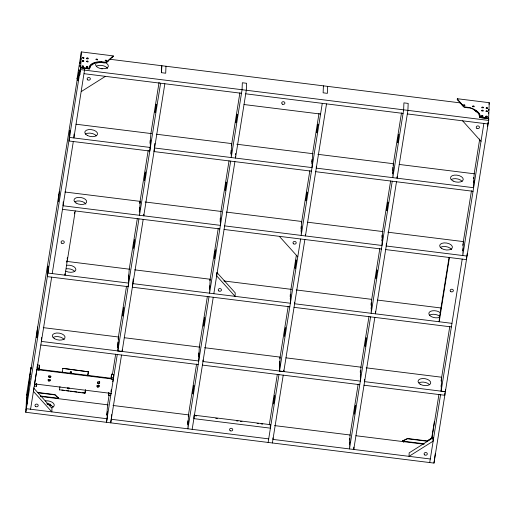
<?xml version="1.0" encoding="UTF-8"?>
<svg xmlns="http://www.w3.org/2000/svg" width="515" height="515" viewBox="0 0 515 515"><rect width="100%" height="100%" fill="white"/><g stroke="black" fill="none" stroke-linecap="round" stroke-linejoin="round"><path stroke-width="0.77" d="M109.837 59.837L109.927 59.27L460.346 102.891L464.015 107.152L470.613 108.021A16.898 9.109 9.1 0 1 479.723 117.555L488.761 118.682L488.69 120.426L433.978 463.088L25.75 412.27L27.031 402.942A16.898 0.908 -82.9 0 1 28.634 386.649L30.185 374.07L77.147 79.934L78.19 80.591L77.147 79.934M26.387 406.959L26.323 408.698L107.114 418.759L106.547 422.326M30.894 367.968L31.434 367.749L30.894 367.968L30.243 374.798M33.507 389.289L33.424 391.381L51.835 411.878L51.976 408.389L33.559 387.898M34.602 383.315L34.531 384.454L36.655 384.724L36.694 383.791M37.138 330.514L36.861 337.48L37.428 333.913M37.415 333.99L37.711 326.941M34.28 386.025L36.404 386.295L36.507 383.688M37.202 366.229L37.125 368.18L39.256 368.444L38.966 370.227M39.037 369.088L39.005 370.015L36.874 369.751M39.256 368.444L39.385 365.193L37.26 364.929M41.554 337.537L41.4 341.413L198.739 360.996L199.286 347.136L207.371 296.492M58.794 194.876L58.517 201.848L59.367 191.31M54.796 394.587L58.581 398.262L54.796 394.587L37.428 392.43M63.216 201.899L63.055 205.775L220.394 225.358L220.954 211.42L229.04 160.809M58.523 398.423L58.594 397.973M85.471 390.048L84.969 393.222L59.463 389.765M65.045 273.787L64.987 275.177L75.248 210.931M88.387 371.804L62.882 368.354L88.387 371.804L87.75 375.77M73.915 137.183L74.044 134.08M78.235 80.102L77.701 80.037L77.05 78.686L81.325 51.912L113.216 55.884L105.8 62.721L113.133 56.618L113.216 55.884M25.75 412.27L80.533 67.864L89.571 68.991A16.898 9.109 9.1 0 1 96.614 62.36L97.271 62.405L97.181 62.978L99.955 62.302L104.551 62.985L104.642 62.412L105.955 62.579M81.325 51.912L80.707 67.304L79.323 75.448A16.898 0.908 -82.9 0 0 78.389 75.016L77.508 80.507M84.969 393.222L85.484 389.771M113.145 56.328L111.787 57.287M107.114 418.759L107.397 411.788L106.824 415.36M110.725 395.546L108.601 395.282L108.704 392.681M108.601 395.282L108.89 392.778M113.326 379.265L111.201 379.001L111.24 378.074M111.452 377.431L111.581 374.18L113.706 374.444L113.577 377.695L111.452 377.431L111.201 379.001M111.015 393.042L110.976 393.975L108.852 393.711M121.534 355.028L110.706 422.847L111.427 417.736M111.491 416.191L111.555 414.639M117.684 346.762L117.871 342.121M143.189 219.39L122.094 351.533L117.851 350.927L118.502 337.003L43.254 327.637M122.094 351.533L122.152 349.988M128.486 277.385L128.576 275.062M128.769 283.121L47.979 273.059L48.255 266.094L47.689 269.66L47.406 276.632L128.203 286.688L129.053 276.149L128.48 279.722M289.791 306.805L132.361 287.209L133.211 279.001M139.501 207.255L139.314 211.903L139.88 208.33M64.909 191.998L140.164 201.365L139.507 215.289L160.596 83.224M143.827 214.272L143.762 215.817L164.851 83.752M150.11 142.526L150.206 140.202M150.432 147.483L69.634 137.428L69.911 130.456L69.345 134.029L69.062 140.994L149.859 151.049L150.708 140.518L150.142 144.084M311.453 171.167L154.024 151.571L154.867 143.37M161.729 65.714L161.446 72.686L165.701 73.214L165.978 66.248M161.536 72.699L161.819 65.727M187.711 423.092L187.808 420.768M193.898 417.942L194.013 415.154L270.555 424.682L270.414 428.165L193.872 418.637M198.545 355.273L198.636 352.949M203.052 359.979L202.994 361.524L360.333 381.113L360.88 367.253L368.965 316.609M209.341 288.233L209.431 285.909M216.783 273.072L216.667 275.86L235.085 296.357L235.22 292.868L216.809 272.377M220.169 220.414L220.259 218.09M230.965 153.367L231.093 150.271M235.542 156.521L235.477 158.073L246.305 90.254L246.588 83.282L242.333 82.754L242.056 89.719L231.222 157.538L231.782 143.601L156.296 134.209M235.6 154.97L235.664 153.425M273.021 437.853L272.956 439.404L430.295 458.987M279.4 363.783L279.491 361.459M304.874 239.514L283.771 371.663L279.536 371.051L280.096 357.114L204.558 347.715M283.771 371.663L283.836 370.111M290.196 296.737L290.293 294.419M294.677 302.215L294.612 303.766L451.951 323.349M301.024 228.918L301.12 226.6M305.504 234.396L305.447 235.947L326.529 103.876M311.826 161.877L311.916 159.553M316.332 166.577L316.274 168.128L473.613 187.711L474.173 173.774L479.729 138.966M323.407 85.844L323.13 92.809L327.379 93.344L327.662 86.372M349.428 440.113L349.492 438.561M353.844 447.136L353.754 449.46L374.843 317.395M360.255 372.294L360.32 370.742M364.678 379.317L364.581 381.641L445.378 391.696M371.058 305.247L371.148 302.923M375.506 311.498L375.409 313.822L396.498 181.756M381.885 237.428L381.976 235.104M386.334 243.679L386.237 246.003L467.034 256.064L467.131 253.741M392.681 170.388L392.803 167.291M397.129 176.639L397.065 178.184L407.899 110.365L408.176 103.399L403.921 102.871L403.644 109.837L392.816 177.656L393.376 163.719L317.884 154.32M403.766 442.314L402.736 440.814L407.442 438.484L427.128 440.937L431.686 438.104L427.122 441.226L407.429 438.78L402.724 441.104L402.653 441.548L402.736 440.814M433.289 437.653L433.147 441.143L409.032 456.342L409.174 452.859L433.289 437.653L432.915 439.984M434.319 421.83L431.673 438.394M433.978 463.088L435.259 453.76M445.469 389.379L445.366 391.773L441.123 391.168L441.683 377.231L366.197 367.832M444.902 392.945L444.806 395.269L364.015 385.207M463.004 106.103L457.275 99.459L457.359 98.726L489.25 102.691L488.632 118.083L488.027 118.463L480.057 117.472A14.285 7.699 9.1 0 0 473.703 109.611M466.59 256.534L466.468 259.631L385.671 249.575M473.536 178.892L473.6 177.347M27.005 401.964L27.044 401.533M488.478 118.167L488.478 117.806M29.741 380.109L30.102 376.317M80.598 66.139L80.591 66.602M26.323 406.625C26.143 408.743 26.561 404.578 26.387 406.696M29.703 379.085C29.529 381.197 29.947 377.038 29.773 379.156M79.484 70.748L79.58 70.104M488.587 113.1C488.407 115.218 488.825 111.06 488.651 113.178M27.102 397.722C27.443 395.771 26.832 399.743 27.173 397.792M26.889 403.058C27.231 401.108 26.619 405.08 26.954 403.129M77.739 78.254C78.08 76.304 77.469 80.276 77.804 78.325M78.975 70.504C79.316 68.559 78.705 72.531 79.04 70.581M79.877 71.225C80.211 69.28 79.6 73.246 79.941 71.302M30.906 367.678L26.632 394.451L26.014 409.837L26.613 409.457M29.213 383.72L29.67 380.868M77.701 80.037L78.274 76.465A14.285 0.766 -82.9 0 1 78.492 75.222M84.692 68.965L84.788 68.392L73.89 137.956M36.726 370.407L34.576 383.894L111.028 393.409M30.572 409.225L51.661 277.16M52.227 273.594L73.317 141.522M38.889 368.296L39.385 365.193M36.404 386.295L36.687 384.505M89.211 68.36L80.707 67.304L81.164 67.813L89.14 68.81L89.211 68.36A14.285 7.699 9.1 0 1 101.622 61.742L105.878 62.276M66.647 262.18L66.899 260.59M67.156 259.006L67.407 257.416M74.372 213.789L74.624 212.206M96.569 62.502A14.285 7.699 9.1 0 1 101.552 62.193L101.622 61.742M53.097 407.14A6.438 3.47 9.1 0 0 50.991 405.511L49.904 405.073L49.607 404.346A6.438 3.47 9.1 0 0 46.871 403.831M59.45 390.048L59.972 386.591M62.238 372.596L62.882 368.354M87.762 375.493L88.4 371.527M110.963 378.062L111.581 374.18M109.096 395.32L107.584 404.809L106.85 414.633M112.379 374.759L115.663 354.198M118.193 338.381L126.523 286.186M137.325 218.56L129.239 269.171L128.505 278.995M139.848 202.743L148.178 150.547M159.084 82.278L150.895 133.533L150.161 143.357M118.16 339.14L118.502 337.003M139.816 203.509L140.164 201.365M117.678 346.814L118.135 343.956M139.333 211.176L139.79 208.324M117.652 347.541L118.225 343.969M110.983 391.516L111.234 389.964M111.266 391.497L111.51 389.945M112.824 381.724L113.075 380.134M106.451 422.313L117.285 354.494M117.851 350.927L138.941 218.862M188.245 416.307L196.588 364.034M209.901 280.669L218.238 228.441M231.435 145.784L239.9 92.797M187.737 424.701L188.187 421.843M198.558 356.901L199.022 354.03M209.393 289.063L209.85 286.211M220.105 221.959L220.678 218.392M230.932 154.139L231.505 150.573M209 296.749L187.911 428.815L188.471 414.878L112.978 405.479M230.656 161.111L209.566 293.177L210.126 279.239L134.634 269.841M192.166 429.343L213.249 297.277M213.822 293.705L234.904 161.639M269.268 424.933L277.347 374.321M279.864 358.543L288.207 306.309M296.35 255.292L290.924 289.301L290.363 303.232L133.024 283.649M301.526 222.905L309.863 170.677M319.004 113.442L312.579 153.663L312.019 167.6L154.68 148.011M279.355 366.938L279.812 364.086M290.19 299.125L290.64 296.267M301.018 231.306L301.475 228.448M311.845 163.487L312.302 160.629M270.188 426.974L270.555 424.682M268.135 442.443L278.963 374.624M279.536 371.051L300.625 238.986M322.281 103.348L301.191 235.419L301.751 221.482L226.214 212.077M272.39 442.971L283.218 375.152M349.994 435.407L358.176 384.151M371.618 299.994L379.832 248.558M390.627 180.926L382.548 231.538L381.988 245.475L224.649 225.885M393.145 165.148L401.488 112.914M349.44 444.104L349.782 441.96M360.262 376.317L360.609 374.141M371.096 308.466L371.437 306.322M381.924 240.647L382.265 238.503M392.642 173.542L393.093 170.69M370.588 316.86L349.498 448.932L350.058 434.995L274.572 425.596M392.243 181.228L371.161 313.294L371.721 299.357L296.228 289.958M457.359 98.726L457.275 99.459L458.356 100.425M460.256 103.464L460.346 102.891M457.346 99.015L464.112 106.869L468.367 107.397L468.296 107.841L466.172 107.577M449.086 257.204L439.334 318.276L439.198 321.766L449.453 257.513M480.057 117.472L480.128 117.021A14.285 7.699 9.1 0 0 468.367 107.397M431.866 438.722L438.935 394.439M441.085 380.991L449.795 326.426M462.74 245.359L462.998 243.737M463.249 242.192L471.457 190.788M441.065 386.34L441.406 384.203M462.721 250.708L463.062 248.565M473.549 182.889L473.89 180.746M429.729 462.554L440.557 394.741M441.123 391.168L462.213 259.103M483.868 123.465L462.779 255.53L463.339 241.593L387.853 232.201M488.999 104.268L489.25 102.691M487.763 124.926L487.551 126.265A16.898 0.908 -82.9 0 0 487.583 124.759M487.975 123.594L488.194 122.255L488.123 123.993L407.326 113.937M488.535 120.111L488.761 118.682M106.431 62.676L108.697 60.783M81.293 91.554L105.408 76.355M101.198 68.675L105.472 68.617A6.438 3.47 9.1 0 0 104.912 62.495L104.642 62.412M101.552 62.193L105.092 62.63M480.128 117.021L488.632 118.083M80.462 69.609L488.69 120.426M84.145 73.703L241.484 93.292M245.739 93.82L403.071 113.409M77.05 78.686L77.578 78.75M77.038 78.975L77.572 79.04M244.026 104.532L320.568 114.06M76.033 124.218L151.526 133.61M236.829 144.232L313.12 153.728M399.209 164.446L474.463 173.812M315.701 171.695L473.04 191.284M145.114 201.983L221.444 211.485M307.59 222.21L383.083 231.602M62.489 209.341L219.828 228.93M224.077 229.458L381.415 249.041M66.3 261.337L129.87 269.248M223.916 280.958L291.458 289.366M377.553 300.084L440.924 307.97M294.046 307.333L451.385 326.922M124.257 337.718L199.788 347.123M285.934 357.841L361.427 367.24M40.833 344.979L198.172 364.569M202.421 365.096L359.76 384.679M39.269 369.332L111.736 378.351M36.855 369.615L113.306 379.13M61.858 390.067L64.246 390.364M66.641 390.66L69.029 390.956M70.626 391.155L73.021 391.452M74.611 391.651L77.005 391.954M78.602 392.147L80.99 392.449M82.587 392.642L84.975 392.945M38.207 392.816L54.783 394.883M40.55 396.022L58.581 398.262M402.724 441.104L423.89 443.737M40.666 396.479L108.214 404.887M195.108 415.702L196.698 415.901M215.766 418.277L217.356 418.476M236.43 420.845L238.014 421.045M240.402 421.341L241.992 421.54M257.088 423.42L258.678 423.62M261.06 423.916L262.65 424.109M355.897 435.722L424.115 444.213M47 403.837L50.547 404.275M47.638 404.372L50.47 404.726M49.904 405.073L51.242 405.241M27.681 402.769L27.153 402.698A14.285 0.766 -82.9 0 1 27.475 397.889M27.031 402.942L27.713 403.026M111.369 419.287L268.708 438.87M462.605 120.819L481.023 141.31M279.362 236.34L297.773 256.831M481.918 107.88A0.689 0.367 9.1 0 1 482.42 107.487A0.689 0.367 9.1 0 1 483.237 107.854M481.583 116.165A0.689 0.367 9.1 0 1 482.594 116.062A0.689 0.367 9.1 0 1 482.71 116.66M463.757 105.845A0.689 0.367 9.1 0 1 463.532 105.311A0.689 0.367 9.1 0 1 464.466 105.285A0.689 0.367 9.1 0 1 464.697 105.826M481.77 110.925A0.689 0.367 9.1 0 1 483.115 110.995M472.744 106.83A0.689 0.367 9.1 0 1 473.266 106.335A0.689 0.367 9.1 0 1 473.993 106.895M486.025 111.452A0.689 0.367 9.1 0 1 487.364 111.523M485.909 116.609A0.689 0.367 9.1 0 1 486.92 116.628A0.689 0.367 9.1 0 1 486.958 117.195M486.134 117.15A0.689 0.367 9.1 0 1 485.896 116.982M486.173 108.408A0.689 0.367 9.1 0 1 486.669 108.015A0.689 0.367 9.1 0 1 487.493 108.382M105.215 60.989A0.689 0.367 9.1 0 1 105.8 60.596A0.689 0.367 9.1 0 1 106.554 61.06M86.758 58.498A0.689 0.367 9.1 0 1 87.762 58.395A0.689 0.367 9.1 0 1 87.878 59M87.054 58.955A0.689 0.367 9.1 0 1 86.745 58.691M82.683 57.822A0.689 0.367 9.1 0 1 83.649 57.944A0.689 0.367 9.1 0 1 83.63 58.472M96.067 59.566A0.689 0.367 9.1 0 1 97.296 60.004M82.677 61.568A0.689 0.367 9.1 0 1 82.452 61.028A0.689 0.367 9.1 0 1 83.385 61.008A0.689 0.367 9.1 0 1 83.61 61.543M82.22 66.731A0.689 0.367 9.1 0 1 82.658 66.242A0.689 0.367 9.1 0 1 83.494 66.705M89.14 68.81A14.285 7.699 9.1 0 1 95.075 62.843M86.411 67.162A0.689 0.367 9.1 0 1 86.996 66.77A0.689 0.367 9.1 0 1 87.75 67.233M86.81 61.491A0.689 0.367 9.1 0 1 87.865 62.077M78.705 74.141A14.285 0.766 -82.9 0 1 79.567 74.443M79.606 72.596A14.285 0.766 -82.9 0 1 79.889 71.804M96.704 65.978A6.438 3.47 9.1 0 1 107.506 68.463M102.331 68.817A6.438 3.47 9.1 0 1 96.241 66.139A6.438 3.47 9.1 0 1 97.271 62.405M475.487 111.272A16.898 9.109 9.1 0 1 476.478 112.064M479.137 115.489A16.898 9.109 9.1 0 1 479.62 117.259M89.565 68.701A16.898 9.109 9.1 0 1 90.711 66.313M92.172 64.942A16.898 9.109 9.1 0 1 93.093 64.336M27.623 396.344A14.285 0.766 -82.9 0 1 28.55 388.349M28.628 387.776A14.285 0.766 -82.9 0 1 29.098 384.435M79.664 72.918A16.898 0.908 -82.9 0 1 80.031 74.714M66.866 265.257A6.438 3.47 9.1 0 1 75.872 269.783A6.438 3.47 9.1 0 1 65.823 271.18M439.289 317.42A6.438 3.47 9.1 0 1 430.308 315.94A6.438 3.47 9.1 0 1 431.158 311.111A6.438 3.47 9.1 0 1 440.138 312.586M66.293 268.83A6.438 3.47 9.1 0 1 74.752 271.508M429.452 315.219A6.438 3.47 9.1 0 1 439.572 316.159M69.107 388.053A0.689 0.579 2.3 0 1 67.742 388.033M69.049 388.04A0.689 0.579 2.3 0 1 68.675 388.786A0.689 0.579 2.3 0 1 67.78 388.458A0.689 0.579 2.3 0 1 68.154 387.711M99.685 382.452A1.075 0.901 2.3 0 1 98.346 383.044A1.075 0.901 2.3 0 1 97.625 381.918M98.964 381.325A1.075 0.901 2.3 0 1 99.215 381.422M99.601 381.769A1.075 0.901 2.3 0 1 99.698 381.988M99.15 385.89A1.075 0.901 2.3 0 1 97.805 386.623A1.075 0.901 2.3 0 1 97.097 385.394M98.5 384.924A1.075 0.901 2.3 0 1 98.738 385.046M99.08 385.42A1.075 0.901 2.3 0 1 99.15 385.651M50.296 379.806A1.075 0.901 2.3 0 1 48.951 380.54A1.075 0.901 2.3 0 1 48.243 379.317M50.863 376.233A1.075 0.901 2.3 0 1 49.524 376.974A1.075 0.901 2.3 0 1 48.809 375.744M53.386 337.248A6.438 3.47 9.1 0 1 64.195 339.733M419.094 382.774A6.438 3.47 9.1 0 1 429.182 384.351M75.042 201.61A6.438 3.47 9.1 0 1 85.851 204.101M440.75 247.136A6.438 3.47 9.1 0 1 451.552 249.621M85.406 134.061A6.438 3.47 9.1 0 1 96.408 135.87M451.114 179.587A6.438 3.47 9.1 0 1 462.116 181.396M45.211 400.895A6.438 3.47 9.1 0 1 53.27 403.123A6.438 3.47 9.1 0 1 51.925 407.532M203.58 325.48L203.612 326.156L204.687 317.652L203.58 325.48M365.167 345.591L365.199 346.273L366.281 337.763L365.167 345.591M26.477 401.9L26.651 400.644L26.477 401.9M26.6 398.758L26.78 397.509L26.6 398.758M27.173 395.192L27.346 393.936L27.173 395.192M28.409 387.435L28.589 386.186L28.409 387.435M80.031 66.499L80.205 65.251L80.031 66.499M80.153 63.358L80.334 62.109L80.153 63.358M80.385 68.263L80.565 67.014L80.385 68.263M80.598 62.933L80.778 61.678L80.598 62.933M80.726 59.791L80.9 58.543L80.726 59.791M122.692 315.399L122.718 316.088L123.8 307.584L122.692 315.399M133.52 247.586L133.552 248.269L134.627 239.765L133.52 247.586M144.348 179.767L144.38 180.45L145.462 171.946L144.348 179.767M155.176 111.948L155.208 112.631L156.29 104.127L155.176 111.948M192.752 393.293L192.777 393.975L193.859 385.471L192.752 393.293M214.407 257.655L214.44 258.337L215.515 249.833L214.407 257.655M225.235 189.835L225.267 190.518L226.349 182.014L225.235 189.835M236.063 122.016L236.095 122.699L237.177 114.195L236.063 122.016M273.542 403.348L273.574 404.03L274.656 395.526L273.542 403.348M284.377 335.523L284.402 336.211L285.484 327.707L284.377 335.523M295.204 267.71L295.23 268.392L296.312 259.888L295.204 267.71M306.032 199.891L306.058 200.573L307.14 192.069L306.032 199.891M316.86 132.072L316.892 132.761L317.967 124.25L316.86 132.072M354.339 413.403L354.372 414.092L355.453 405.582L354.339 413.403M375.995 277.772L376.027 278.454L377.109 269.95L375.995 277.772M386.823 209.953L386.855 210.635L387.937 202.131L386.823 209.953M397.657 142.134L397.683 142.816L398.765 134.312L397.657 142.134M488.651 110.57L488.832 109.322L488.651 110.57M482.156 107.622A0.689 0.367 9.1 0 0 483.302 107.596A0.689 0.367 9.1 0 0 482.491 107.036A0.689 0.367 9.1 0 0 482.156 107.622M481.815 116.094A0.689 0.367 9.1 0 0 482.961 116.075A0.689 0.367 9.1 0 0 482.149 115.515A0.689 0.367 9.1 0 0 481.815 116.094M482.034 110.764A0.689 0.367 9.1 0 0 483.179 110.738A0.689 0.367 9.1 0 0 482.362 110.178A0.689 0.367 9.1 0 0 482.034 110.764M463.693 105.324A0.689 0.367 9.1 0 0 464.839 105.298A0.689 0.367 9.1 0 0 464.021 104.738A0.689 0.367 9.1 0 0 463.693 105.324M486.07 116.628A0.689 0.367 9.1 0 0 487.216 116.602A0.689 0.367 9.1 0 0 486.398 116.042A0.689 0.367 9.1 0 0 486.07 116.628M472.918 106.476A0.689 0.367 9.1 0 0 474.064 106.451A0.689 0.367 9.1 0 0 473.253 105.89A0.689 0.367 9.1 0 0 472.918 106.476M486.282 111.291A0.689 0.367 9.1 0 0 487.428 111.266A0.689 0.367 9.1 0 0 486.617 110.712A0.689 0.367 9.1 0 0 486.282 111.291M486.411 108.15A0.689 0.367 9.1 0 0 487.557 108.124A0.689 0.367 9.1 0 0 486.739 107.571A0.689 0.367 9.1 0 0 486.411 108.15M82.735 57.905A0.689 0.367 9.1 0 0 83.881 57.88A0.689 0.367 9.1 0 0 83.063 57.32A0.689 0.367 9.1 0 0 82.735 57.905M86.99 58.433A0.689 0.367 9.1 0 0 88.136 58.407A0.689 0.367 9.1 0 0 87.318 57.847A0.689 0.367 9.1 0 0 86.99 58.433M105.453 60.731A0.689 0.367 9.1 0 0 106.599 60.706A0.689 0.367 9.1 0 0 105.781 60.146A0.689 0.367 9.1 0 0 105.453 60.731M86.861 61.575A0.689 0.367 9.1 0 0 88.007 61.549A0.689 0.367 9.1 0 0 87.19 60.989A0.689 0.367 9.1 0 0 86.861 61.575M82.394 66.377A0.689 0.367 9.1 0 0 83.539 66.351A0.689 0.367 9.1 0 0 82.728 65.791A0.689 0.367 9.1 0 0 82.394 66.377M96.228 59.579A0.689 0.367 9.1 0 0 97.374 59.56A0.689 0.367 9.1 0 0 96.556 59A0.689 0.367 9.1 0 0 96.228 59.579M82.612 61.04A0.689 0.367 9.1 0 0 83.752 61.021A0.689 0.367 9.1 0 0 82.941 60.461A0.689 0.367 9.1 0 0 82.612 61.04M86.649 66.905A0.689 0.367 9.1 0 0 87.795 66.879A0.689 0.367 9.1 0 0 86.977 66.319A0.689 0.367 9.1 0 0 86.649 66.905M282.394 104.159A1.616 1.358 2.3 0 0 284.904 103.161A1.616 1.358 2.3 0 0 282.587 101.822A1.616 1.358 2.3 0 0 282.394 104.159M230.244 430.759A1.616 1.358 2.3 0 0 232.754 429.761A1.616 1.358 2.3 0 0 230.437 428.422A1.616 1.358 2.3 0 0 230.244 430.759M450.863 291.677A1.616 1.358 2.3 0 0 453.374 290.679A1.616 1.358 2.3 0 0 451.056 289.34A1.616 1.358 2.3 0 0 450.863 291.677M424.708 454.925A1.616 1.358 2.3 0 0 427.296 454.063A1.616 1.358 2.3 0 0 425.081 452.601A1.616 1.358 2.3 0 0 424.708 454.925M476.858 128.325A1.616 1.358 2.3 0 0 479.439 127.463A1.616 1.358 2.3 0 0 477.231 126.001A1.616 1.358 2.3 0 0 476.858 128.325M87.762 79.889A1.616 1.358 2.3 0 0 90.344 79.027A1.616 1.358 2.3 0 0 88.136 77.565A1.616 1.358 2.3 0 0 87.762 79.889M293.608 243.846A1.616 1.358 2.3 0 0 296.196 242.983A1.616 1.358 2.3 0 0 293.981 241.522A1.616 1.358 2.3 0 0 293.608 243.846M218.862 290.969A1.616 1.358 2.3 0 0 221.444 290.106A1.616 1.358 2.3 0 0 219.236 288.645A1.616 1.358 2.3 0 0 218.862 290.969M61.774 243.241A1.616 1.358 2.3 0 0 64.285 242.243A1.616 1.358 2.3 0 0 61.967 240.904A1.616 1.358 2.3 0 0 61.774 243.241M35.612 406.49A1.616 1.358 2.3 0 0 38.2 405.627A1.616 1.358 2.3 0 0 35.986 404.166A1.616 1.358 2.3 0 0 35.612 406.49M70.51 372.718A0.689 0.579 2.3 0 0 71.611 372.351A0.689 0.579 2.3 0 0 70.671 371.727A0.689 0.579 2.3 0 0 70.51 372.718M70.504 372.995A0.689 0.579 2.3 0 0 71.598 372.628A0.689 0.579 2.3 0 0 70.658 372.004A0.689 0.579 2.3 0 0 70.504 372.995M49.125 377.392A1.075 0.901 2.3 0 0 50.843 376.819A1.075 0.901 2.3 0 0 49.369 375.847A1.075 0.901 2.3 0 0 49.125 377.392M48.552 380.958A1.075 0.901 2.3 0 0 50.27 380.385A1.075 0.901 2.3 0 0 48.803 379.413A1.075 0.901 2.3 0 0 48.552 380.958M97.85 383.379A1.075 0.901 2.3 0 0 99.659 383.038A1.075 0.901 2.3 0 0 98.384 381.885A1.075 0.901 2.3 0 0 97.85 383.379M97.406 387.042A1.075 0.901 2.3 0 0 99.125 386.469A1.075 0.901 2.3 0 0 97.65 385.497A1.075 0.901 2.3 0 0 97.406 387.042M54.416 338.677A6.438 3.47 9.1 0 0 64.929 337.995A6.438 3.47 9.1 0 0 56.727 333.005A6.438 3.47 9.1 0 0 54.416 338.677M420.118 384.196A6.438 3.47 9.1 0 0 430.637 383.521A6.438 3.47 9.1 0 0 422.435 378.531A6.438 3.47 9.1 0 0 420.118 384.196M76.072 203.039A6.438 3.47 9.1 0 0 86.584 202.356A6.438 3.47 9.1 0 0 78.389 197.367A6.438 3.47 9.1 0 0 76.072 203.039M441.773 248.565A6.438 3.47 9.1 0 0 452.292 247.882A6.438 3.47 9.1 0 0 444.091 242.893A6.438 3.47 9.1 0 0 441.773 248.565M87.479 135.542A6.438 3.47 9.1 0 0 97.528 134.151A6.438 3.47 9.1 0 0 88.522 129.619A6.438 3.47 9.1 0 0 87.479 135.542M453.181 181.068A6.438 3.47 9.1 0 0 463.23 179.671A6.438 3.47 9.1 0 0 454.224 175.145A6.438 3.47 9.1 0 0 453.181 181.068"/></g></svg>
